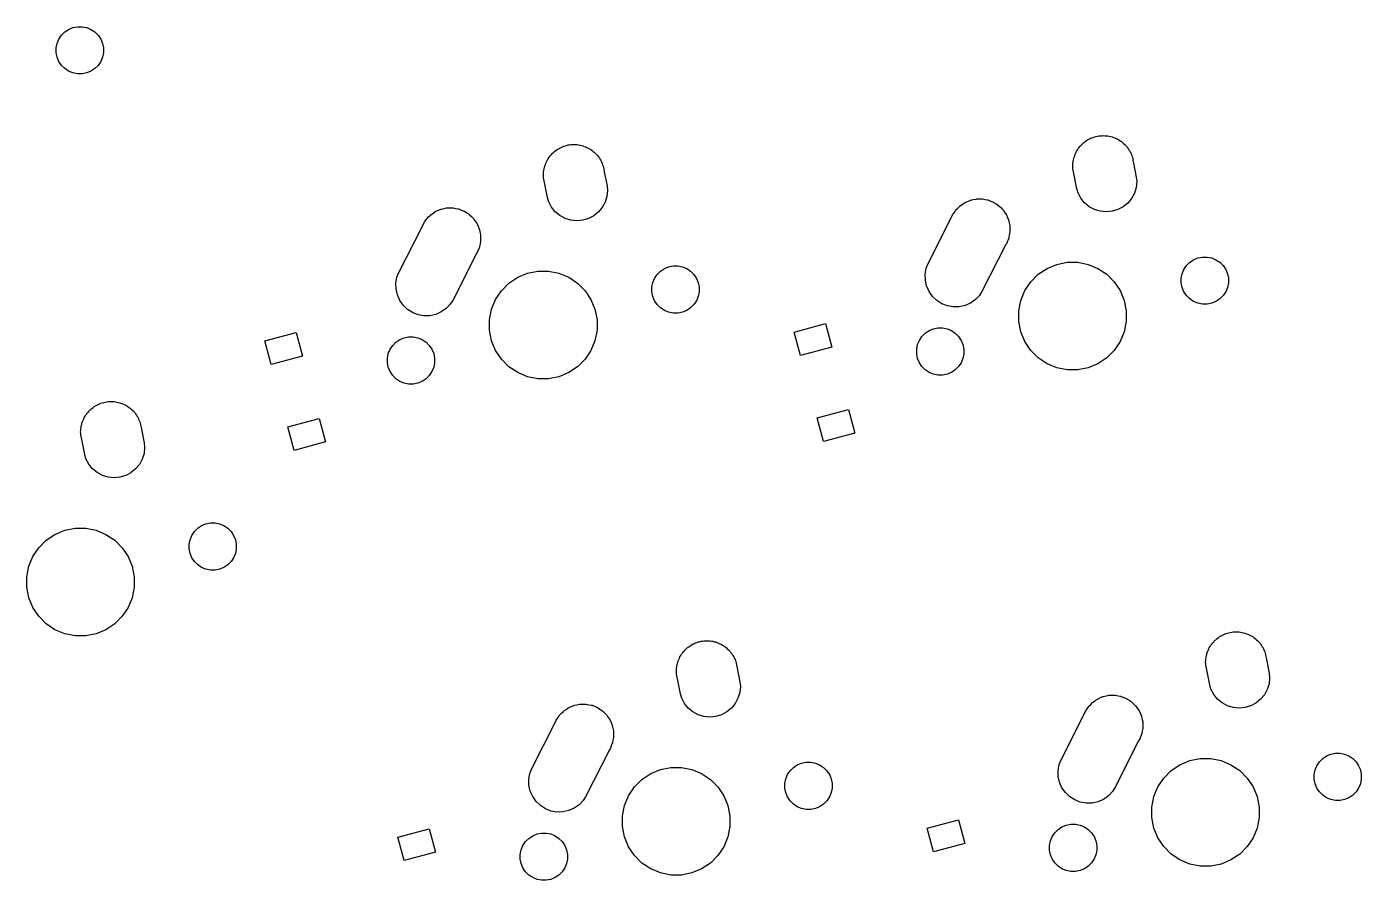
# Model space of a CAD drawing. Extents: x -662 to -203, y -195 to -58.
# Drawn here: x -345.3 to -295.79, y -129.6 to -97.95 of the extents above; entities that cross this region are included whole.
import ezdxf

# ---------------------------------------------------------------- set-up
doc = ezdxf.new("R2010")
doc.units = 0
doc.layers.add('BLACK', color=7, linetype='CONTINUOUS')

msp = doc.modelspace()

# ---------------------------------------------------------------- linework, layer by layer
at = {"layer": 'BLACK', "linetype": 'CONTINUOUS'}
for p, q in [((-343.741, -98.0537), (-343.582, -97.9878)), ((-343.582, -97.9878), (-343.413, -97.9541)), ((-343.413, -97.9541), (-343.24, -97.9541)), ((-343.24, -97.9541), (-343.071, -97.9878)), ((-343.071, -97.9878), (-342.912, -98.0537)), ((-344.168, -98.5739), (-344.102, -98.4147)), ((-344.102, -98.4147), (-344.006, -98.2714)), ((-344.006, -98.2714), (-343.884, -98.1495)), ((-343.884, -98.1495), (-343.741, -98.0537)), ((-342.912, -98.0537), (-342.769, -98.1495)), ((-342.769, -98.1495), (-342.647, -98.2714)), ((-342.647, -98.2714), (-342.551, -98.4147)), ((-342.551, -98.4147), (-342.485, -98.5739)), ((-344.202, -98.743), (-344.168, -98.5739)), ((-344.202, -98.9153), (-344.202, -98.743)), ((-344.168, -99.0844), (-344.202, -98.9153)), ((-342.485, -98.5739), (-342.452, -98.743)), ((-342.452, -98.9153), (-342.485, -99.0844)), ((-342.452, -98.743), (-342.452, -98.9153)), ((-344.102, -99.2436), (-344.168, -99.0844)), ((-344.006, -99.3869), (-344.102, -99.2436)), ((-343.884, -99.5088), (-344.006, -99.3869)), ((-343.741, -99.6045), (-343.884, -99.5088)), ((-342.769, -99.5088), (-342.912, -99.6045)), ((-342.647, -99.3869), (-342.769, -99.5088)), ((-342.551, -99.2436), (-342.647, -99.3869)), ((-342.485, -99.0844), (-342.551, -99.2436)), ((-343.582, -99.6705), (-343.741, -99.6045)), ((-343.413, -99.7041), (-343.582, -99.6705)), ((-343.24, -99.7041), (-343.413, -99.7041)), ((-343.071, -99.6705), (-343.24, -99.7041)), ((-342.912, -99.6045), (-343.071, -99.6705)), ((-325.574, -102.483), (-325.529, -102.453)), ((-325.529, -102.453), (-325.476, -102.431)), ((-325.476, -102.431), (-325.425, -102.404)), ((-325.425, -102.404), (-325.374, -102.389)), ((-325.374, -102.389), (-325.324, -102.368)), ((-325.324, -102.368), (-325.268, -102.357)), ((-325.268, -102.357), (-325.213, -102.34)), ((-325.213, -102.34), (-325.16, -102.335)), ((-325.16, -102.335), (-325.107, -102.325)), ((-325.107, -102.325), (-325.049, -102.325)), ((-325.049, -102.325), (-324.992, -102.319)), ((-324.992, -102.319), (-324.939, -102.325)), ((-324.939, -102.325), (-324.885, -102.325)), ((-324.885, -102.325), (-324.829, -102.336)), ((-324.829, -102.336), (-324.772, -102.342)), ((-324.772, -102.342), (-324.721, -102.358)), ((-324.721, -102.358), (-324.668, -102.368)), ((-324.668, -102.368), (-324.615, -102.39)), ((-324.615, -102.39), (-324.56, -102.407)), ((-324.56, -102.407), (-324.513, -102.432)), ((-324.513, -102.432), (-324.463, -102.453)), ((-324.463, -102.453), (-324.415, -102.485)), ((-306.3, -102.488), (-306.266, -102.447)), ((-306.266, -102.447), (-306.236, -102.402)), ((-306.236, -102.402), (-306.196, -102.362)), ((-306.196, -102.362), (-306.159, -102.317)), ((-306.159, -102.317), (-306.118, -102.284)), ((-306.118, -102.284), (-306.08, -102.246)), ((-306.08, -102.246), (-306.032, -102.214)), ((-306.032, -102.214), (-305.987, -102.177)), ((-305.987, -102.177), (-305.94, -102.152)), ((-305.94, -102.152), (-305.895, -102.123)), ((-305.895, -102.123), (-305.842, -102.101)), ((-305.842, -102.101), (-305.792, -102.074)), ((-305.792, -102.074), (-305.74, -102.058)), ((-305.74, -102.058), (-305.691, -102.038)), ((-305.691, -102.038), (-305.634, -102.027)), ((-305.634, -102.027), (-305.579, -102.01)), ((-305.579, -102.01), (-305.526, -102.005)), ((-305.526, -102.005), (-305.473, -101.995)), ((-305.473, -101.995), (-305.416, -101.995)), ((-305.416, -101.995), (-305.359, -101.989)), ((-305.359, -101.989), (-305.305, -101.995)), ((-305.305, -101.995), (-305.252, -101.995)), ((-305.252, -101.995), (-305.195, -102.006)), ((-305.195, -102.006), (-305.138, -102.012)), ((-305.138, -102.012), (-305.087, -102.027)), ((-305.087, -102.027), (-305.034, -102.038)), ((-305.034, -102.038), (-304.981, -102.06)), ((-304.981, -102.06), (-304.926, -102.077)), ((-304.926, -102.077), (-304.879, -102.102)), ((-304.879, -102.102), (-304.83, -102.123)), ((-304.83, -102.123), (-304.782, -102.154)), ((-304.782, -102.154), (-304.731, -102.182)), ((-304.731, -102.182), (-304.69, -102.216)), ((-304.69, -102.216), (-304.645, -102.246)), ((-304.645, -102.246), (-304.605, -102.286)), ((-304.605, -102.286), (-304.561, -102.323)), ((-304.561, -102.323), (-304.527, -102.364)), ((-304.527, -102.364), (-304.489, -102.402)), ((-304.489, -102.402), (-304.457, -102.45)), ((-304.457, -102.45), (-304.421, -102.495)), ((-326.039, -103.014), (-326.014, -102.966)), ((-326.014, -102.966), (-325.993, -102.917)), ((-325.993, -102.917), (-325.961, -102.869)), ((-325.961, -102.869), (-325.934, -102.819)), ((-325.934, -102.819), (-325.9, -102.777)), ((-325.9, -102.777), (-325.87, -102.733)), ((-325.87, -102.733), (-325.829, -102.692)), ((-325.829, -102.692), (-325.793, -102.648)), ((-325.793, -102.648), (-325.751, -102.614)), ((-325.751, -102.614), (-325.713, -102.576)), ((-325.713, -102.576), (-325.665, -102.544)), ((-325.665, -102.544), (-325.621, -102.508)), ((-325.621, -102.508), (-325.574, -102.483)), ((-324.415, -102.485), (-324.365, -102.512)), ((-324.365, -102.512), (-324.324, -102.546)), ((-324.324, -102.546), (-324.279, -102.576)), ((-324.279, -102.576), (-324.238, -102.617)), ((-324.238, -102.617), (-324.194, -102.653)), ((-324.194, -102.653), (-324.16, -102.695)), ((-324.16, -102.695), (-324.122, -102.733)), ((-324.122, -102.733), (-324.09, -102.78)), ((-324.09, -102.78), (-324.054, -102.825)), ((-324.054, -102.825), (-324.029, -102.872)), ((-324.029, -102.872), (-323.999, -102.917)), ((-323.999, -102.917), (-323.977, -102.97)), ((-323.977, -102.97), (-323.95, -103.021)), ((-306.488, -103.009), (-306.476, -102.952)), ((-306.476, -102.952), (-306.471, -102.895)), ((-306.471, -102.895), (-306.455, -102.844)), ((-306.455, -102.844), (-306.444, -102.791)), ((-306.444, -102.791), (-306.422, -102.738)), ((-306.422, -102.738), (-306.406, -102.683)), ((-306.406, -102.683), (-306.38, -102.636)), ((-306.38, -102.636), (-306.36, -102.587)), ((-306.36, -102.587), (-306.328, -102.539)), ((-306.328, -102.539), (-306.3, -102.488)), ((-304.421, -102.495), (-304.395, -102.542)), ((-304.395, -102.542), (-304.366, -102.587)), ((-304.366, -102.587), (-304.344, -102.64)), ((-304.344, -102.64), (-304.317, -102.69)), ((-304.317, -102.69), (-304.301, -102.742)), ((-304.301, -102.742), (-304.281, -102.791)), ((-304.281, -102.791), (-304.27, -102.848)), ((-304.27, -102.848), (-304.269, -102.85)), ((-304.269, -102.85), (-304.259, -102.902)), ((-304.259, -102.902), (-304.238, -103.009)), ((-326.127, -103.446), (-326.121, -103.393)), ((-326.121, -103.503), (-326.127, -103.446)), ((-326.121, -103.339), (-326.11, -103.283)), ((-326.121, -103.393), (-326.121, -103.339)), ((-326.11, -103.283), (-326.104, -103.225)), ((-326.104, -103.225), (-326.088, -103.174)), ((-326.088, -103.174), (-326.078, -103.122)), ((-326.078, -103.122), (-326.056, -103.069)), ((-326.056, -103.069), (-326.039, -103.014)), ((-323.95, -103.021), (-323.935, -103.072)), ((-323.935, -103.072), (-323.914, -103.122)), ((-323.914, -103.122), (-323.903, -103.178)), ((-323.903, -103.178), (-323.903, -103.18)), ((-323.903, -103.18), (-323.892, -103.232)), ((-323.892, -103.232), (-323.871, -103.339)), ((-323.871, -103.339), (-323.871, -103.341)), ((-323.871, -103.341), (-323.77, -103.859)), ((-306.493, -103.116), (-306.488, -103.062)), ((-306.488, -103.173), (-306.493, -103.116)), ((-306.488, -103.062), (-306.488, -103.009)), ((-306.488, -103.23), (-306.488, -103.173)), ((-306.466, -103.337), (-306.488, -103.23)), ((-306.345, -103.96), (-306.466, -103.337)), ((-304.238, -103.009), (-304.238, -103.011)), ((-304.238, -103.011), (-304.136, -103.529)), ((-326.121, -103.561), (-326.121, -103.503)), ((-326.1, -103.668), (-326.121, -103.561)), ((-325.978, -104.29), (-326.1, -103.668)), ((-323.77, -103.859), (-323.754, -104.024)), ((-306.297, -104.119), (-306.345, -103.96)), ((-304.143, -103.914), (-304.208, -104.126)), ((-304.121, -103.694), (-304.143, -103.914)), ((-304.136, -103.529), (-304.121, -103.694)), ((-325.931, -104.449), (-325.978, -104.29)), ((-325.827, -104.645), (-325.931, -104.449)), ((-323.842, -104.457), (-323.947, -104.652)), ((-323.777, -104.245), (-323.842, -104.457)), ((-323.754, -104.024), (-323.777, -104.245)), ((-310.484, -104.47), (-310.393, -104.432)), ((-310.393, -104.432), (-310.303, -104.393)), ((-310.303, -104.393), (-310.291, -104.39)), ((-310.291, -104.39), (-310.279, -104.385)), ((-310.279, -104.385), (-310.183, -104.366)), ((-310.183, -104.366), (-310.086, -104.345)), ((-310.086, -104.345), (-310.074, -104.345)), ((-310.074, -104.345), (-310.062, -104.342)), ((-310.062, -104.342), (-309.963, -104.342)), ((-309.963, -104.342), (-309.865, -104.34)), ((-309.865, -104.34), (-309.853, -104.342)), ((-309.853, -104.342), (-309.841, -104.342)), ((-309.841, -104.342), (-309.744, -104.361)), ((-309.744, -104.361), (-309.646, -104.379)), ((-309.646, -104.379), (-309.635, -104.383)), ((-309.635, -104.383), (-309.623, -104.385)), ((-309.623, -104.385), (-309.532, -104.423)), ((-309.532, -104.423), (-309.44, -104.459)), ((-309.44, -104.459), (-309.43, -104.466)), ((-306.193, -104.315), (-306.297, -104.119)), ((-306.053, -104.487), (-306.193, -104.315)), ((-304.313, -104.321), (-304.455, -104.492)), ((-304.208, -104.126), (-304.313, -104.321)), ((-330.389, -105.01), (-330.321, -104.939)), ((-330.321, -104.939), (-330.311, -104.932)), ((-330.311, -104.932), (-330.302, -104.924)), ((-330.302, -104.924), (-330.22, -104.869)), ((-330.22, -104.869), (-330.139, -104.812)), ((-330.139, -104.812), (-330.128, -104.807)), ((-330.128, -104.807), (-330.118, -104.8)), ((-330.118, -104.8), (-330.026, -104.763)), ((-330.026, -104.763), (-329.936, -104.723)), ((-329.936, -104.723), (-329.924, -104.72)), ((-329.924, -104.72), (-329.913, -104.716)), ((-329.913, -104.716), (-329.816, -104.696)), ((-329.816, -104.696), (-329.72, -104.675)), ((-329.72, -104.675), (-329.708, -104.675)), ((-329.708, -104.675), (-329.696, -104.672)), ((-329.696, -104.672), (-329.597, -104.672)), ((-329.597, -104.672), (-329.498, -104.67)), ((-329.498, -104.67), (-329.486, -104.672)), ((-329.486, -104.672), (-329.474, -104.672)), ((-329.474, -104.672), (-329.377, -104.692)), ((-329.377, -104.692), (-329.28, -104.709)), ((-329.28, -104.709), (-329.269, -104.713)), ((-329.269, -104.713), (-329.257, -104.716)), ((-329.257, -104.716), (-329.165, -104.754)), ((-329.165, -104.754), (-329.073, -104.789)), ((-329.073, -104.789), (-329.063, -104.796)), ((-329.063, -104.796), (-329.052, -104.8)), ((-329.052, -104.8), (-328.97, -104.855)), ((-328.97, -104.855), (-328.887, -104.908)), ((-328.887, -104.908), (-328.878, -104.917)), ((-328.878, -104.917), (-328.868, -104.924)), ((-328.868, -104.924), (-328.798, -104.993)), ((-325.687, -104.817), (-325.827, -104.645)), ((-325.516, -104.958), (-325.687, -104.817)), ((-324.088, -104.822), (-324.26, -104.962)), ((-323.947, -104.652), (-324.088, -104.822)), ((-310.974, -104.997), (-310.948, -104.934)), ((-310.948, -104.934), (-310.893, -104.852)), ((-310.893, -104.852), (-310.84, -104.769)), ((-310.84, -104.769), (-310.832, -104.76)), ((-310.832, -104.76), (-310.825, -104.75)), ((-310.825, -104.75), (-310.755, -104.68)), ((-310.755, -104.68), (-310.687, -104.609)), ((-310.687, -104.609), (-310.677, -104.602)), ((-310.677, -104.602), (-310.668, -104.593)), ((-310.668, -104.593), (-310.586, -104.538)), ((-310.586, -104.538), (-310.505, -104.482)), ((-310.505, -104.482), (-310.494, -104.477)), ((-310.494, -104.477), (-310.484, -104.47)), ((-309.43, -104.466), (-309.418, -104.47)), ((-309.418, -104.47), (-309.336, -104.525)), ((-309.336, -104.525), (-309.253, -104.578)), ((-309.253, -104.578), (-309.244, -104.587)), ((-309.244, -104.587), (-309.234, -104.593)), ((-309.234, -104.593), (-309.164, -104.663)), ((-309.164, -104.663), (-309.093, -104.732)), ((-309.093, -104.732), (-309.086, -104.741)), ((-309.086, -104.741), (-309.078, -104.75)), ((-309.078, -104.75), (-309.023, -104.832)), ((-309.023, -104.832), (-308.966, -104.913)), ((-308.966, -104.913), (-308.961, -104.924)), ((-308.961, -104.924), (-308.954, -104.934)), ((-308.954, -104.934), (-308.917, -105.026)), ((-305.882, -104.628), (-306.053, -104.487)), ((-305.687, -104.733), (-305.882, -104.628)), ((-305.475, -104.798), (-305.687, -104.733)), ((-305.255, -104.821), (-305.475, -104.798)), ((-305.034, -104.8), (-305.255, -104.821)), ((-304.822, -104.736), (-305.034, -104.8)), ((-304.626, -104.632), (-304.822, -104.736)), ((-304.455, -104.492), (-304.626, -104.632)), ((-331.501, -107.087), (-330.608, -105.327)), ((-330.608, -105.327), (-330.582, -105.265)), ((-330.582, -105.265), (-330.527, -105.182)), ((-330.527, -105.182), (-330.474, -105.099)), ((-330.474, -105.099), (-330.465, -105.09)), ((-330.465, -105.09), (-330.459, -105.08)), ((-330.459, -105.08), (-330.389, -105.01)), ((-328.798, -104.993), (-328.727, -105.062)), ((-328.727, -105.062), (-328.72, -105.072)), ((-328.72, -105.072), (-328.711, -105.08)), ((-328.711, -105.08), (-328.656, -105.162)), ((-328.656, -105.162), (-328.6, -105.243)), ((-328.6, -105.243), (-328.595, -105.254)), ((-328.595, -105.254), (-328.588, -105.265)), ((-328.588, -105.265), (-328.55, -105.356)), ((-328.55, -105.356), (-328.51, -105.446)), ((-328.51, -105.446), (-328.508, -105.458)), ((-325.321, -105.063), (-325.516, -104.958)), ((-325.109, -105.128), (-325.321, -105.063)), ((-324.888, -105.151), (-325.109, -105.128)), ((-324.668, -105.13), (-324.888, -105.151)), ((-324.456, -105.066), (-324.668, -105.13)), ((-324.26, -104.962), (-324.456, -105.066)), ((-311.867, -106.757), (-310.974, -104.997)), ((-308.917, -105.026), (-308.877, -105.116)), ((-308.877, -105.116), (-308.874, -105.128)), ((-308.874, -105.128), (-308.87, -105.139)), ((-308.87, -105.139), (-308.85, -105.236)), ((-308.85, -105.236), (-308.829, -105.332)), ((-308.829, -105.332), (-308.829, -105.344)), ((-308.829, -105.344), (-308.826, -105.356)), ((-308.826, -105.356), (-308.826, -105.455)), ((-328.508, -105.458), (-328.503, -105.469)), ((-328.503, -105.469), (-328.484, -105.566)), ((-328.484, -105.566), (-328.462, -105.663)), ((-328.46, -105.908), (-328.479, -106.005)), ((-328.462, -105.663), (-328.462, -105.675)), ((-328.462, -105.675), (-328.46, -105.687)), ((-328.46, -105.687), (-328.46, -105.785)), ((-328.46, -105.785), (-328.458, -105.884)), ((-328.458, -105.884), (-328.46, -105.896)), ((-328.46, -105.896), (-328.46, -105.908)), ((-308.929, -105.938), (-308.954, -106)), ((-308.923, -105.927), (-308.929, -105.938)), ((-308.907, -105.887), (-308.923, -105.927)), ((-308.87, -105.795), (-308.907, -105.887)), ((-308.867, -105.783), (-308.87, -105.795)), ((-308.863, -105.772), (-308.867, -105.783)), ((-308.846, -105.675), (-308.863, -105.772)), ((-308.826, -105.578), (-308.846, -105.675)), ((-308.826, -105.455), (-308.824, -105.554)), ((-308.824, -105.554), (-308.826, -105.566)), ((-308.826, -105.566), (-308.826, -105.578)), ((-328.612, -106.366), (-329.494, -108.105)), ((-328.588, -106.33), (-328.612, -106.366)), ((-328.562, -106.268), (-328.588, -106.33)), ((-328.557, -106.257), (-328.562, -106.268)), ((-328.541, -106.217), (-328.557, -106.257)), ((-328.503, -106.126), (-328.541, -106.217)), ((-328.501, -106.114), (-328.503, -106.126)), ((-328.496, -106.102), (-328.501, -106.114)), ((-328.479, -106.005), (-328.496, -106.102)), ((-308.979, -106.036), (-309.861, -107.775)), ((-308.954, -106), (-308.979, -106.036)), ((-321.786, -107.02), (-321.642, -106.924)), ((-321.642, -106.924), (-321.483, -106.858)), ((-321.483, -106.858), (-321.314, -106.824)), ((-321.314, -106.824), (-321.142, -106.824)), ((-321.142, -106.824), (-320.973, -106.858)), ((-320.973, -106.858), (-320.813, -106.924)), ((-320.813, -106.924), (-320.67, -107.02)), ((-311.966, -107.13), (-311.927, -106.912)), ((-311.927, -106.912), (-311.867, -106.757)), ((-307.772, -107.135), (-307.446, -106.917)), ((-307.446, -106.917), (-307.083, -106.767)), ((-307.083, -106.767), (-306.698, -106.69)), ((-306.698, -106.69), (-306.305, -106.69)), ((-306.305, -106.69), (-305.92, -106.767)), ((-305.92, -106.767), (-305.557, -106.917)), ((-305.557, -106.917), (-305.23, -107.135)), ((-302.37, -106.955), (-302.274, -106.811)), ((-302.274, -106.811), (-302.152, -106.689)), ((-302.152, -106.689), (-302.009, -106.594)), ((-302.009, -106.594), (-301.85, -106.528)), ((-301.85, -106.528), (-301.681, -106.494)), ((-301.681, -106.494), (-301.508, -106.494)), ((-301.508, -106.494), (-301.339, -106.528)), ((-301.339, -106.528), (-301.18, -106.594)), ((-301.18, -106.594), (-301.037, -106.689)), ((-301.037, -106.689), (-300.915, -106.811)), ((-300.915, -106.811), (-300.819, -106.955)), ((-331.599, -107.46), (-331.561, -107.242)), ((-331.561, -107.242), (-331.501, -107.087)), ((-327.406, -107.465), (-327.079, -107.247)), ((-327.079, -107.247), (-326.716, -107.097)), ((-326.716, -107.097), (-326.331, -107.02)), ((-326.331, -107.02), (-325.938, -107.02)), ((-325.938, -107.02), (-325.553, -107.097)), ((-325.553, -107.097), (-325.19, -107.247)), ((-325.19, -107.247), (-324.864, -107.465)), ((-322.069, -107.444), (-322.003, -107.285)), ((-322.003, -107.285), (-321.908, -107.142)), ((-321.908, -107.142), (-321.786, -107.02)), ((-320.67, -107.02), (-320.548, -107.142)), ((-320.548, -107.142), (-320.452, -107.285)), ((-320.452, -107.285), (-320.386, -107.444)), ((-311.961, -107.351), (-311.966, -107.13)), ((-311.913, -107.568), (-311.961, -107.351)), ((-308.268, -107.739), (-308.05, -107.413)), ((-308.05, -107.413), (-307.772, -107.135)), ((-305.23, -107.135), (-304.952, -107.413)), ((-304.952, -107.413), (-304.734, -107.739)), ((-302.469, -107.283), (-302.436, -107.114)), ((-302.469, -107.455), (-302.469, -107.283)), ((-302.436, -107.114), (-302.37, -106.955)), ((-300.819, -106.955), (-300.753, -107.114)), ((-300.753, -107.114), (-300.719, -107.283)), ((-300.719, -107.283), (-300.719, -107.455)), ((-331.595, -107.682), (-331.599, -107.46)), ((-331.547, -107.898), (-331.595, -107.682)), ((-331.458, -108.101), (-331.547, -107.898)), ((-327.902, -108.07), (-327.684, -107.743)), ((-327.684, -107.743), (-327.406, -107.465)), ((-324.864, -107.465), (-324.586, -107.743)), ((-324.586, -107.743), (-324.368, -108.07)), ((-322.103, -107.613), (-322.069, -107.444)), ((-322.103, -107.785), (-322.103, -107.613)), ((-322.069, -107.955), (-322.103, -107.785)), ((-320.386, -107.444), (-320.353, -107.613)), ((-320.353, -107.785), (-320.386, -107.955)), ((-320.353, -107.613), (-320.353, -107.785)), ((-311.824, -107.771), (-311.913, -107.568)), ((-311.697, -107.952), (-311.824, -107.771)), ((-309.95, -107.915), (-310.103, -108.075)), ((-309.861, -107.775), (-309.95, -107.915)), ((-308.419, -108.102), (-308.268, -107.739)), ((-304.734, -107.739), (-304.584, -108.102)), ((-302.436, -107.624), (-302.469, -107.455)), ((-302.37, -107.783), (-302.436, -107.624)), ((-302.274, -107.927), (-302.37, -107.783)), ((-302.152, -108.049), (-302.274, -107.927)), ((-300.915, -107.927), (-301.037, -108.049)), ((-300.819, -107.783), (-300.915, -107.927)), ((-300.753, -107.624), (-300.819, -107.783)), ((-300.719, -107.455), (-300.753, -107.624)), ((-331.331, -108.282), (-331.458, -108.101)), ((-331.171, -108.436), (-331.331, -108.282)), ((-329.737, -108.405), (-329.918, -108.532)), ((-329.583, -108.245), (-329.737, -108.405)), ((-329.494, -108.105), (-329.583, -108.245)), ((-328.052, -108.432), (-327.902, -108.07)), ((-324.368, -108.07), (-324.217, -108.432)), ((-322.003, -108.114), (-322.069, -107.955)), ((-321.908, -108.257), (-322.003, -108.114)), ((-321.786, -108.379), (-321.908, -108.257)), ((-321.642, -108.475), (-321.786, -108.379)), ((-320.67, -108.379), (-320.813, -108.475)), ((-320.548, -108.257), (-320.67, -108.379)), ((-320.452, -108.114), (-320.548, -108.257)), ((-320.386, -107.955), (-320.452, -108.114)), ((-311.537, -108.105), (-311.697, -107.952)), ((-311.35, -108.225), (-311.537, -108.105)), ((-311.144, -108.305), (-311.35, -108.225)), ((-310.926, -108.344), (-311.144, -108.305)), ((-310.704, -108.339), (-310.926, -108.344)), ((-310.488, -108.291), (-310.704, -108.339)), ((-310.285, -108.202), (-310.488, -108.291)), ((-310.103, -108.075), (-310.285, -108.202)), ((-308.495, -108.487), (-308.419, -108.102)), ((-304.584, -108.102), (-304.507, -108.487)), ((-302.009, -108.144), (-302.152, -108.049)), ((-301.85, -108.21), (-302.009, -108.144)), ((-301.681, -108.244), (-301.85, -108.21)), ((-301.508, -108.244), (-301.681, -108.244)), ((-301.339, -108.21), (-301.508, -108.244)), ((-301.18, -108.144), (-301.339, -108.21)), ((-301.037, -108.049), (-301.18, -108.144)), ((-330.984, -108.555), (-331.171, -108.436)), ((-330.777, -108.635), (-330.984, -108.555)), ((-330.559, -108.674), (-330.777, -108.635)), ((-330.338, -108.669), (-330.559, -108.674)), ((-330.121, -108.621), (-330.338, -108.669)), ((-329.918, -108.532), (-330.121, -108.621)), ((-328.129, -108.818), (-328.052, -108.432)), ((-328.129, -109.21), (-328.129, -108.818)), ((-324.217, -108.432), (-324.141, -108.818)), ((-324.141, -108.818), (-324.141, -109.21)), ((-321.483, -108.541), (-321.642, -108.475)), ((-321.314, -108.574), (-321.483, -108.541)), ((-321.142, -108.574), (-321.314, -108.574)), ((-320.973, -108.541), (-321.142, -108.574)), ((-320.813, -108.475), (-320.973, -108.541)), ((-308.495, -108.88), (-308.495, -108.487)), ((-308.419, -109.265), (-308.495, -108.88)), ((-304.507, -108.88), (-304.584, -109.265)), ((-304.507, -108.487), (-304.507, -108.88)), ((-336.458, -109.606), (-335.299, -109.296)), ((-335.299, -109.296), (-335.066, -110.165)), ((-328.052, -109.596), (-328.129, -109.21)), ((-324.141, -109.21), (-324.217, -109.596)), ((-316.825, -109.276), (-315.666, -108.965)), ((-316.592, -110.145), (-316.825, -109.276)), ((-315.666, -108.965), (-315.433, -109.835)), ((-312.088, -109.441), (-311.966, -109.319)), ((-311.966, -109.319), (-311.823, -109.223)), ((-311.823, -109.223), (-311.663, -109.157)), ((-311.663, -109.157), (-311.494, -109.124)), ((-311.494, -109.124), (-311.322, -109.124)), ((-311.322, -109.124), (-311.153, -109.157)), ((-311.153, -109.157), (-310.994, -109.223)), ((-310.994, -109.223), (-310.85, -109.319)), ((-310.85, -109.319), (-310.729, -109.441)), ((-308.268, -109.628), (-308.419, -109.265)), ((-304.584, -109.265), (-304.734, -109.628)), ((-336.225, -110.476), (-336.458, -109.606)), ((-331.817, -109.914), (-331.721, -109.771)), ((-331.721, -109.771), (-331.599, -109.649)), ((-331.599, -109.649), (-331.456, -109.553)), ((-331.456, -109.553), (-331.297, -109.488)), ((-331.297, -109.488), (-331.128, -109.454)), ((-331.128, -109.454), (-330.955, -109.454)), ((-330.955, -109.454), (-330.786, -109.488)), ((-330.786, -109.488), (-330.627, -109.553)), ((-330.627, -109.553), (-330.484, -109.649)), ((-330.484, -109.649), (-330.362, -109.771)), ((-330.362, -109.771), (-330.266, -109.914)), ((-327.902, -109.959), (-328.052, -109.596)), ((-324.217, -109.596), (-324.368, -109.959)), ((-315.433, -109.835), (-316.592, -110.145)), ((-312.283, -109.912), (-312.25, -109.743)), ((-312.25, -109.743), (-312.184, -109.584)), ((-312.184, -109.584), (-312.088, -109.441)), ((-310.729, -109.441), (-310.633, -109.584)), ((-310.633, -109.584), (-310.567, -109.743)), ((-310.567, -109.743), (-310.533, -109.912)), ((-308.05, -109.955), (-308.268, -109.628)), ((-304.734, -109.628), (-304.952, -109.955)), ((-335.066, -110.165), (-336.225, -110.476)), ((-331.917, -110.243), (-331.883, -110.074)), ((-331.917, -110.415), (-331.917, -110.243)), ((-331.883, -110.074), (-331.817, -109.914)), ((-330.266, -109.914), (-330.2, -110.074)), ((-330.2, -110.074), (-330.167, -110.243)), ((-330.167, -110.243), (-330.167, -110.415)), ((-327.684, -110.285), (-327.902, -109.959)), ((-327.406, -110.563), (-327.684, -110.285)), ((-324.586, -110.285), (-324.864, -110.563)), ((-324.368, -109.959), (-324.586, -110.285)), ((-312.283, -110.085), (-312.283, -109.912)), ((-312.25, -110.254), (-312.283, -110.085)), ((-312.184, -110.413), (-312.25, -110.254)), ((-310.567, -110.254), (-310.633, -110.413)), ((-310.533, -110.085), (-310.567, -110.254)), ((-310.533, -109.912), (-310.533, -110.085)), ((-307.772, -110.233), (-308.05, -109.955)), ((-307.446, -110.451), (-307.772, -110.233)), ((-305.23, -110.233), (-305.557, -110.451)), ((-304.952, -109.955), (-305.23, -110.233)), ((-331.883, -110.584), (-331.917, -110.415)), ((-331.817, -110.743), (-331.883, -110.584)), ((-331.721, -110.887), (-331.817, -110.743)), ((-331.599, -111.009), (-331.721, -110.887)), ((-330.362, -110.887), (-330.484, -111.009)), ((-330.266, -110.743), (-330.362, -110.887)), ((-330.2, -110.584), (-330.266, -110.743)), ((-330.167, -110.415), (-330.2, -110.584)), ((-327.079, -110.781), (-327.406, -110.563)), ((-326.716, -110.931), (-327.079, -110.781)), ((-325.19, -110.781), (-325.553, -110.931)), ((-324.864, -110.563), (-325.19, -110.781)), ((-312.088, -110.556), (-312.184, -110.413)), ((-311.966, -110.678), (-312.088, -110.556)), ((-311.823, -110.774), (-311.966, -110.678)), ((-311.663, -110.84), (-311.823, -110.774)), ((-311.494, -110.874), (-311.663, -110.84)), ((-311.322, -110.874), (-311.494, -110.874)), ((-311.153, -110.84), (-311.322, -110.874)), ((-310.994, -110.774), (-311.153, -110.84)), ((-310.85, -110.678), (-310.994, -110.774)), ((-310.729, -110.556), (-310.85, -110.678)), ((-310.633, -110.413), (-310.729, -110.556)), ((-307.083, -110.601), (-307.446, -110.451)), ((-306.698, -110.678), (-307.083, -110.601)), ((-306.305, -110.678), (-306.698, -110.678)), ((-305.92, -110.601), (-306.305, -110.678)), ((-305.557, -110.451), (-305.92, -110.601)), ((-331.456, -111.104), (-331.599, -111.009)), ((-331.297, -111.17), (-331.456, -111.104)), ((-331.128, -111.204), (-331.297, -111.17)), ((-330.955, -111.204), (-331.128, -111.204)), ((-330.786, -111.17), (-330.955, -111.204)), ((-330.627, -111.104), (-330.786, -111.17)), ((-330.484, -111.009), (-330.627, -111.104)), ((-326.331, -111.008), (-326.716, -110.931)), ((-325.938, -111.008), (-326.331, -111.008)), ((-325.553, -110.931), (-325.938, -111.008)), ((-342.493, -111.899), (-342.436, -111.888)), ((-342.436, -111.888), (-342.381, -111.871)), ((-342.381, -111.871), (-342.328, -111.866)), ((-342.328, -111.866), (-342.275, -111.856)), ((-342.275, -111.856), (-342.218, -111.856)), ((-342.218, -111.856), (-342.161, -111.85)), ((-342.161, -111.85), (-342.107, -111.856)), ((-342.107, -111.856), (-342.054, -111.856)), ((-342.054, -111.856), (-341.997, -111.867)), ((-341.997, -111.867), (-341.94, -111.873)), ((-341.94, -111.873), (-341.889, -111.888)), ((-341.889, -111.888), (-341.836, -111.899)), ((-343.129, -112.4), (-343.102, -112.349)), ((-343.102, -112.349), (-343.068, -112.308)), ((-343.068, -112.308), (-343.038, -112.263)), ((-343.038, -112.263), (-342.998, -112.223)), ((-342.998, -112.223), (-342.961, -112.178)), ((-342.961, -112.178), (-342.919, -112.145)), ((-342.919, -112.145), (-342.882, -112.107)), ((-342.882, -112.107), (-342.834, -112.075)), ((-342.834, -112.075), (-342.789, -112.038)), ((-342.789, -112.038), (-342.742, -112.013)), ((-342.742, -112.013), (-342.697, -111.984)), ((-342.697, -111.984), (-342.644, -111.962)), ((-342.644, -111.962), (-342.593, -111.935)), ((-342.593, -111.935), (-342.542, -111.919)), ((-342.542, -111.919), (-342.493, -111.899)), ((-341.836, -111.899), (-341.783, -111.921)), ((-341.783, -111.921), (-341.728, -111.938)), ((-341.728, -111.938), (-341.681, -111.963)), ((-341.681, -111.963), (-341.631, -111.984)), ((-341.631, -111.984), (-341.584, -112.015)), ((-341.584, -112.015), (-341.533, -112.043)), ((-341.533, -112.043), (-341.492, -112.077)), ((-341.492, -112.077), (-341.447, -112.107)), ((-341.447, -112.107), (-341.407, -112.147)), ((-341.407, -112.147), (-341.362, -112.184)), ((-341.362, -112.184), (-341.328, -112.225)), ((-341.328, -112.225), (-341.291, -112.263)), ((-341.291, -112.263), (-341.259, -112.311)), ((-341.259, -112.311), (-341.222, -112.356)), ((-341.222, -112.356), (-341.197, -112.403)), ((-315.971, -112.463), (-314.812, -112.153)), ((-314.812, -112.153), (-314.579, -113.022)), ((-343.289, -112.87), (-343.278, -112.813)), ((-343.289, -112.923), (-343.289, -112.87)), ((-343.278, -112.813), (-343.272, -112.756)), ((-343.272, -112.756), (-343.257, -112.705)), ((-343.257, -112.705), (-343.246, -112.652)), ((-343.246, -112.652), (-343.224, -112.599)), ((-343.224, -112.599), (-343.207, -112.544)), ((-343.207, -112.544), (-343.182, -112.497)), ((-343.182, -112.497), (-343.161, -112.448)), ((-343.161, -112.448), (-343.129, -112.4)), ((-341.197, -112.403), (-341.167, -112.448)), ((-341.167, -112.448), (-341.145, -112.501)), ((-341.145, -112.501), (-341.119, -112.551)), ((-341.119, -112.551), (-341.103, -112.603)), ((-341.103, -112.603), (-341.083, -112.652)), ((-341.083, -112.652), (-341.071, -112.709)), ((-341.071, -112.709), (-341.071, -112.711)), ((-341.071, -112.711), (-341.061, -112.763)), ((-341.061, -112.763), (-341.039, -112.87)), ((-341.039, -112.87), (-341.039, -112.872)), ((-341.039, -112.872), (-340.938, -113.39)), ((-335.604, -112.794), (-334.445, -112.483)), ((-335.371, -113.663), (-335.604, -112.794)), ((-334.445, -112.483), (-334.212, -113.352)), ((-315.738, -113.333), (-315.971, -112.463)), ((-343.295, -112.977), (-343.289, -112.923)), ((-343.289, -113.034), (-343.295, -112.977)), ((-343.289, -113.091), (-343.289, -113.034)), ((-343.268, -113.198), (-343.289, -113.091)), ((-343.146, -113.821), (-343.268, -113.198)), ((-334.212, -113.352), (-335.371, -113.663)), ((-314.579, -113.022), (-315.738, -113.333)), ((-343.099, -113.98), (-343.146, -113.821)), ((-340.945, -113.775), (-341.01, -113.987)), ((-340.922, -113.555), (-340.945, -113.775)), ((-340.938, -113.39), (-340.922, -113.555)), ((-342.995, -114.176), (-343.099, -113.98)), ((-342.855, -114.348), (-342.995, -114.176)), ((-342.684, -114.489), (-342.855, -114.348)), ((-341.256, -114.353), (-341.428, -114.493)), ((-341.115, -114.182), (-341.256, -114.353)), ((-341.01, -113.987), (-341.115, -114.182)), ((-342.489, -114.594), (-342.684, -114.489)), ((-342.277, -114.659), (-342.489, -114.594)), ((-342.057, -114.682), (-342.277, -114.659)), ((-341.836, -114.661), (-342.057, -114.682)), ((-341.624, -114.597), (-341.836, -114.661)), ((-341.428, -114.493), (-341.624, -114.597)), ((-344.574, -116.996), (-344.247, -116.778)), ((-344.247, -116.778), (-343.885, -116.628)), ((-343.885, -116.628), (-343.499, -116.551)), ((-343.499, -116.551), (-343.107, -116.551)), ((-343.107, -116.551), (-342.721, -116.628)), ((-342.721, -116.628), (-342.359, -116.778)), ((-342.359, -116.778), (-342.032, -116.996)), ((-339.238, -116.975), (-339.172, -116.816)), ((-339.172, -116.816), (-339.076, -116.672)), ((-339.076, -116.672), (-338.954, -116.55)), ((-338.954, -116.55), (-338.811, -116.455)), ((-338.811, -116.455), (-338.651, -116.389)), ((-338.651, -116.389), (-338.482, -116.355)), ((-338.482, -116.355), (-338.31, -116.355)), ((-338.31, -116.355), (-338.141, -116.389)), ((-338.141, -116.389), (-337.982, -116.455)), ((-337.982, -116.455), (-337.838, -116.55)), ((-337.838, -116.55), (-337.716, -116.672)), ((-337.716, -116.672), (-337.621, -116.816)), ((-337.621, -116.816), (-337.555, -116.975)), ((-345.07, -117.6), (-344.852, -117.274)), ((-344.852, -117.274), (-344.574, -116.996)), ((-342.032, -116.996), (-341.754, -117.274)), ((-341.754, -117.274), (-341.536, -117.6)), ((-339.271, -117.144), (-339.238, -116.975)), ((-339.271, -117.316), (-339.271, -117.144)), ((-339.238, -117.485), (-339.271, -117.316)), ((-337.555, -116.975), (-337.521, -117.144)), ((-337.521, -117.316), (-337.555, -117.485)), ((-337.521, -117.144), (-337.521, -117.316)), ((-345.22, -117.963), (-345.07, -117.6)), ((-341.536, -117.6), (-341.386, -117.963)), ((-339.172, -117.644), (-339.238, -117.485)), ((-339.076, -117.788), (-339.172, -117.644)), ((-338.954, -117.91), (-339.076, -117.788)), ((-337.716, -117.788), (-337.838, -117.91)), ((-337.621, -117.644), (-337.716, -117.788)), ((-337.555, -117.485), (-337.621, -117.644)), ((-345.297, -118.348), (-345.22, -117.963)), ((-341.386, -117.963), (-341.309, -118.348)), ((-338.811, -118.005), (-338.954, -117.91)), ((-338.651, -118.071), (-338.811, -118.005)), ((-338.482, -118.105), (-338.651, -118.071)), ((-338.31, -118.105), (-338.482, -118.105)), ((-338.141, -118.071), (-338.31, -118.105)), ((-337.982, -118.005), (-338.141, -118.071)), ((-337.838, -117.91), (-337.982, -118.005)), ((-345.297, -118.741), (-345.297, -118.348)), ((-345.22, -119.126), (-345.297, -118.741)), ((-341.309, -118.741), (-341.386, -119.126)), ((-341.309, -118.348), (-341.309, -118.741)), ((-345.07, -119.489), (-345.22, -119.126)), ((-341.386, -119.126), (-341.536, -119.489)), ((-344.852, -119.816), (-345.07, -119.489)), ((-341.536, -119.489), (-341.754, -119.816)), ((-344.574, -120.094), (-344.852, -119.816)), ((-344.247, -120.312), (-344.574, -120.094)), ((-342.032, -120.094), (-342.359, -120.312)), ((-341.754, -119.816), (-342.032, -120.094)), ((-343.885, -120.462), (-344.247, -120.312)), ((-343.499, -120.539), (-343.885, -120.462)), ((-343.107, -120.539), (-343.499, -120.539)), ((-342.721, -120.462), (-343.107, -120.539)), ((-342.359, -120.312), (-342.721, -120.462)), ((-320.495, -120.805), (-320.443, -120.789)), ((-320.443, -120.789), (-320.394, -120.769)), ((-320.394, -120.769), (-320.337, -120.758)), ((-320.337, -120.758), (-320.282, -120.741)), ((-320.282, -120.741), (-320.229, -120.736)), ((-320.229, -120.736), (-320.176, -120.726)), ((-320.176, -120.726), (-320.119, -120.726)), ((-320.119, -120.726), (-320.062, -120.72)), ((-320.062, -120.72), (-320.008, -120.726)), ((-320.008, -120.726), (-319.955, -120.726)), ((-319.955, -120.726), (-319.898, -120.737)), ((-319.898, -120.737), (-319.841, -120.743)), ((-319.841, -120.743), (-319.79, -120.758)), ((-319.79, -120.758), (-319.737, -120.769)), ((-319.737, -120.769), (-319.684, -120.791)), ((-319.684, -120.791), (-319.629, -120.808)), ((-301.306, -120.803), (-301.265, -120.763)), ((-301.265, -120.763), (-301.229, -120.718)), ((-301.229, -120.718), (-301.187, -120.684)), ((-301.187, -120.684), (-301.149, -120.647)), ((-301.149, -120.647), (-301.101, -120.615)), ((-301.101, -120.615), (-301.057, -120.578)), ((-301.057, -120.578), (-301.01, -120.553)), ((-301.01, -120.553), (-300.965, -120.523)), ((-300.965, -120.523), (-300.912, -120.501)), ((-300.912, -120.501), (-300.861, -120.475)), ((-300.861, -120.475), (-300.81, -120.459)), ((-300.81, -120.459), (-300.76, -120.439)), ((-300.76, -120.439), (-300.704, -120.427)), ((-300.704, -120.427), (-300.649, -120.411)), ((-300.649, -120.411), (-300.596, -120.406)), ((-300.596, -120.406), (-300.543, -120.395)), ((-300.543, -120.395), (-300.485, -120.395)), ((-300.485, -120.395), (-300.428, -120.39)), ((-300.428, -120.39), (-300.375, -120.395)), ((-300.375, -120.395), (-300.321, -120.395)), ((-300.321, -120.395), (-300.265, -120.407)), ((-300.265, -120.407), (-300.208, -120.412)), ((-300.208, -120.412), (-300.157, -120.428)), ((-300.157, -120.428), (-300.104, -120.439)), ((-300.104, -120.439), (-300.051, -120.461)), ((-300.051, -120.461), (-299.996, -120.477)), ((-299.996, -120.477), (-299.949, -120.503)), ((-299.949, -120.503), (-299.899, -120.523)), ((-299.899, -120.523), (-299.851, -120.555)), ((-299.851, -120.555), (-299.801, -120.583)), ((-299.801, -120.583), (-299.76, -120.617)), ((-299.76, -120.617), (-299.715, -120.647)), ((-299.715, -120.647), (-299.674, -120.687)), ((-299.674, -120.687), (-299.63, -120.724)), ((-299.63, -120.724), (-299.596, -120.765)), ((-299.596, -120.765), (-299.558, -120.803)), ((-321.063, -121.318), (-321.031, -121.27)), ((-321.031, -121.27), (-321.003, -121.219)), ((-321.003, -121.219), (-320.969, -121.178)), ((-320.969, -121.178), (-320.939, -121.134)), ((-320.939, -121.134), (-320.899, -121.093)), ((-320.899, -121.093), (-320.862, -121.049)), ((-320.862, -121.049), (-320.821, -121.015)), ((-320.821, -121.015), (-320.783, -120.977)), ((-320.783, -120.977), (-320.735, -120.945)), ((-320.735, -120.945), (-320.69, -120.909)), ((-320.69, -120.909), (-320.643, -120.884)), ((-320.643, -120.884), (-320.599, -120.854)), ((-320.599, -120.854), (-320.545, -120.832)), ((-320.545, -120.832), (-320.495, -120.805)), ((-319.629, -120.808), (-319.582, -120.833)), ((-319.582, -120.833), (-319.533, -120.854)), ((-319.533, -120.854), (-319.485, -120.886)), ((-319.485, -120.886), (-319.434, -120.913)), ((-319.434, -120.913), (-319.393, -120.947)), ((-319.393, -120.947), (-319.348, -120.977)), ((-319.348, -120.977), (-319.308, -121.017)), ((-319.308, -121.017), (-319.264, -121.054)), ((-319.264, -121.054), (-319.23, -121.096)), ((-319.23, -121.096), (-319.192, -121.134)), ((-319.192, -121.134), (-319.16, -121.181)), ((-319.16, -121.181), (-319.124, -121.226)), ((-319.124, -121.226), (-319.098, -121.273)), ((-319.098, -121.273), (-319.069, -121.318)), ((-301.54, -121.296), (-301.524, -121.245)), ((-301.524, -121.245), (-301.514, -121.192)), ((-301.514, -121.192), (-301.492, -121.139)), ((-301.492, -121.139), (-301.475, -121.084)), ((-301.475, -121.084), (-301.45, -121.037)), ((-301.45, -121.037), (-301.429, -120.988)), ((-301.429, -120.988), (-301.397, -120.94)), ((-301.397, -120.94), (-301.37, -120.889)), ((-301.37, -120.889), (-301.336, -120.848)), ((-301.336, -120.848), (-301.306, -120.803)), ((-299.558, -120.803), (-299.526, -120.851)), ((-299.526, -120.851), (-299.49, -120.896)), ((-299.49, -120.896), (-299.465, -120.943)), ((-299.465, -120.943), (-299.435, -120.988)), ((-299.435, -120.988), (-299.413, -121.041)), ((-299.413, -121.041), (-299.386, -121.091)), ((-299.386, -121.091), (-299.371, -121.143)), ((-299.371, -121.143), (-299.35, -121.192)), ((-299.35, -121.192), (-299.339, -121.249)), ((-299.339, -121.249), (-299.339, -121.25)), ((-299.339, -121.25), (-299.328, -121.302)), ((-321.191, -121.74), (-321.179, -121.684)), ((-321.191, -121.793), (-321.191, -121.74)), ((-321.179, -121.684), (-321.174, -121.626)), ((-321.174, -121.626), (-321.158, -121.575)), ((-321.158, -121.575), (-321.147, -121.523)), ((-321.147, -121.523), (-321.125, -121.469)), ((-321.125, -121.469), (-321.109, -121.415)), ((-321.109, -121.415), (-321.083, -121.367)), ((-321.083, -121.367), (-321.063, -121.318)), ((-319.069, -121.318), (-319.047, -121.371)), ((-319.047, -121.371), (-319.02, -121.422)), ((-319.02, -121.422), (-319.004, -121.473)), ((-319.004, -121.473), (-318.984, -121.523)), ((-318.984, -121.523), (-318.973, -121.579)), ((-318.973, -121.579), (-318.972, -121.581)), ((-318.972, -121.581), (-318.962, -121.633)), ((-318.962, -121.633), (-318.941, -121.74)), ((-318.941, -121.74), (-318.941, -121.742)), ((-318.941, -121.742), (-318.839, -122.26)), ((-301.563, -121.517), (-301.557, -121.463)), ((-301.557, -121.574), (-301.563, -121.517)), ((-301.557, -121.41), (-301.546, -121.353)), ((-301.557, -121.463), (-301.557, -121.41)), ((-301.557, -121.631), (-301.557, -121.574)), ((-301.536, -121.738), (-301.557, -121.631)), ((-301.546, -121.353), (-301.54, -121.296)), ((-301.414, -122.361), (-301.536, -121.738)), ((-299.328, -121.302), (-299.307, -121.41)), ((-299.307, -121.41), (-299.307, -121.412)), ((-299.307, -121.412), (-299.206, -121.93)), ((-321.196, -121.847), (-321.191, -121.793)), ((-321.191, -121.904), (-321.196, -121.847)), ((-321.191, -121.961), (-321.191, -121.904)), ((-321.169, -122.068), (-321.191, -121.961)), ((-321.048, -122.691), (-321.169, -122.068)), ((-318.839, -122.26), (-318.824, -122.425)), ((-299.19, -122.095), (-299.213, -122.315)), ((-299.206, -121.93), (-299.19, -122.095)), ((-321, -122.85), (-321.048, -122.691)), ((-318.846, -122.646), (-318.911, -122.857)), ((-318.824, -122.425), (-318.846, -122.646)), ((-305.349, -122.786), (-305.252, -122.767)), ((-305.252, -122.767), (-305.156, -122.746)), ((-305.156, -122.746), (-305.144, -122.745)), ((-305.144, -122.745), (-305.132, -122.743)), ((-305.132, -122.743), (-305.033, -122.743)), ((-305.033, -122.743), (-304.934, -122.741)), ((-304.934, -122.741), (-304.922, -122.743)), ((-304.922, -122.743), (-304.91, -122.743)), ((-304.91, -122.743), (-304.813, -122.762)), ((-304.813, -122.762), (-304.716, -122.78)), ((-301.366, -122.52), (-301.414, -122.361)), ((-301.263, -122.716), (-301.366, -122.52)), ((-301.123, -122.888), (-301.263, -122.716)), ((-299.383, -122.722), (-299.524, -122.893)), ((-299.278, -122.527), (-299.383, -122.722)), ((-299.213, -122.315), (-299.278, -122.527)), ((-325.372, -123.324), (-325.289, -123.27)), ((-325.289, -123.27), (-325.208, -123.213)), ((-325.208, -123.213), (-325.197, -123.208)), ((-325.197, -123.208), (-325.187, -123.201)), ((-325.187, -123.201), (-325.096, -123.164)), ((-325.096, -123.164), (-325.006, -123.124)), ((-325.006, -123.124), (-324.994, -123.121)), ((-324.994, -123.121), (-324.983, -123.117)), ((-324.983, -123.117), (-324.886, -123.097)), ((-324.886, -123.097), (-324.789, -123.076)), ((-324.789, -123.076), (-324.777, -123.076)), ((-324.777, -123.076), (-324.765, -123.073)), ((-324.765, -123.073), (-324.666, -123.073)), ((-324.666, -123.073), (-324.568, -123.071)), ((-324.568, -123.071), (-324.556, -123.073)), ((-324.556, -123.073), (-324.544, -123.073)), ((-324.544, -123.073), (-324.447, -123.093)), ((-324.447, -123.093), (-324.349, -123.11)), ((-324.349, -123.11), (-324.338, -123.114)), ((-324.338, -123.114), (-324.326, -123.117)), ((-324.326, -123.117), (-324.235, -123.154)), ((-324.235, -123.154), (-324.143, -123.19)), ((-324.143, -123.19), (-324.133, -123.197)), ((-324.133, -123.197), (-324.121, -123.201)), ((-324.121, -123.201), (-324.039, -123.256)), ((-324.039, -123.256), (-323.956, -123.309)), ((-320.896, -123.046), (-321, -122.85)), ((-320.756, -123.218), (-320.896, -123.046)), ((-320.585, -123.359), (-320.756, -123.218)), ((-319.158, -123.223), (-319.329, -123.363)), ((-319.016, -123.053), (-319.158, -123.223)), ((-318.911, -122.857), (-319.016, -123.053)), ((-306.018, -123.335), (-305.963, -123.253)), ((-305.963, -123.253), (-305.91, -123.17)), ((-305.91, -123.17), (-305.901, -123.161)), ((-305.901, -123.161), (-305.895, -123.151)), ((-305.895, -123.151), (-305.825, -123.081)), ((-305.825, -123.081), (-305.757, -123.01)), ((-305.757, -123.01), (-305.747, -123.003)), ((-305.747, -123.003), (-305.738, -122.994)), ((-305.738, -122.994), (-305.656, -122.939)), ((-305.656, -122.939), (-305.575, -122.883)), ((-305.575, -122.883), (-305.564, -122.878)), ((-305.564, -122.878), (-305.554, -122.871)), ((-305.554, -122.871), (-305.462, -122.833)), ((-305.462, -122.833), (-305.372, -122.794)), ((-305.372, -122.794), (-305.36, -122.791)), ((-305.36, -122.791), (-305.349, -122.786)), ((-304.716, -122.78), (-304.705, -122.784)), ((-304.705, -122.784), (-304.693, -122.786)), ((-304.693, -122.786), (-304.601, -122.824)), ((-304.601, -122.824), (-304.509, -122.86)), ((-304.509, -122.86), (-304.499, -122.866)), ((-304.499, -122.866), (-304.488, -122.871)), ((-304.488, -122.871), (-304.406, -122.926)), ((-304.406, -122.926), (-304.323, -122.979)), ((-304.323, -122.979), (-304.314, -122.987)), ((-304.314, -122.987), (-304.304, -122.994)), ((-304.304, -122.994), (-304.234, -123.064)), ((-304.234, -123.064), (-304.163, -123.132)), ((-304.163, -123.132), (-304.156, -123.142)), ((-304.156, -123.142), (-304.147, -123.151)), ((-304.147, -123.151), (-304.092, -123.233)), ((-304.092, -123.233), (-304.036, -123.314)), ((-300.952, -123.029), (-301.123, -122.888)), ((-300.757, -123.134), (-300.952, -123.029)), ((-300.545, -123.199), (-300.757, -123.134)), ((-300.324, -123.221), (-300.545, -123.199)), ((-300.104, -123.2), (-300.324, -123.221)), ((-299.892, -123.137), (-300.104, -123.2)), ((-299.696, -123.033), (-299.892, -123.137)), ((-299.524, -122.893), (-299.696, -123.033)), ((-326.57, -125.488), (-325.677, -123.728)), ((-325.677, -123.728), (-325.651, -123.665)), ((-325.651, -123.665), (-325.596, -123.583)), ((-325.596, -123.583), (-325.543, -123.5)), ((-325.543, -123.5), (-325.535, -123.491)), ((-325.535, -123.491), (-325.528, -123.481)), ((-325.528, -123.481), (-325.458, -123.411)), ((-325.458, -123.411), (-325.39, -123.34)), ((-325.39, -123.34), (-325.38, -123.333)), ((-325.38, -123.333), (-325.372, -123.324)), ((-323.956, -123.309), (-323.947, -123.318)), ((-323.947, -123.318), (-323.937, -123.324)), ((-323.937, -123.324), (-323.867, -123.394)), ((-323.867, -123.394), (-323.796, -123.463)), ((-323.796, -123.463), (-323.789, -123.473)), ((-323.789, -123.473), (-323.781, -123.481)), ((-323.781, -123.481), (-323.726, -123.563)), ((-323.726, -123.563), (-323.669, -123.644)), ((-323.669, -123.644), (-323.664, -123.655)), ((-323.664, -123.655), (-323.657, -123.665)), ((-323.657, -123.665), (-323.62, -123.757)), ((-323.62, -123.757), (-323.58, -123.847)), ((-320.39, -123.464), (-320.585, -123.359)), ((-320.178, -123.529), (-320.39, -123.464)), ((-319.958, -123.552), (-320.178, -123.529)), ((-319.737, -123.531), (-319.958, -123.552)), ((-319.525, -123.467), (-319.737, -123.531)), ((-319.329, -123.363), (-319.525, -123.467)), ((-306.937, -125.158), (-306.044, -123.398)), ((-306.044, -123.398), (-306.018, -123.335)), ((-304.036, -123.314), (-304.031, -123.325)), ((-304.031, -123.325), (-304.024, -123.335)), ((-304.024, -123.335), (-303.986, -123.426)), ((-303.986, -123.426), (-303.946, -123.517)), ((-303.946, -123.517), (-303.944, -123.529)), ((-303.944, -123.529), (-303.939, -123.54)), ((-303.939, -123.54), (-303.92, -123.637)), ((-303.92, -123.637), (-303.898, -123.733)), ((-303.898, -123.733), (-303.898, -123.745)), ((-303.898, -123.745), (-303.896, -123.757)), ((-303.896, -123.757), (-303.896, -123.856)), ((-323.58, -123.847), (-323.577, -123.859)), ((-323.577, -123.859), (-323.573, -123.87)), ((-323.573, -123.87), (-323.553, -123.967)), ((-323.553, -123.967), (-323.532, -124.064)), ((-323.532, -124.064), (-323.532, -124.076)), ((-323.532, -124.076), (-323.529, -124.088)), ((-323.529, -124.088), (-323.529, -124.186)), ((-323.529, -124.186), (-323.527, -124.285)), ((-303.939, -124.196), (-303.977, -124.287)), ((-303.937, -124.184), (-303.939, -124.196)), ((-303.932, -124.173), (-303.937, -124.184)), ((-303.915, -124.076), (-303.932, -124.173)), ((-303.896, -123.979), (-303.915, -124.076)), ((-303.896, -123.856), (-303.894, -123.955)), ((-303.894, -123.955), (-303.896, -123.967)), ((-303.896, -123.967), (-303.896, -123.979)), ((-323.657, -124.731), (-323.682, -124.767)), ((-323.632, -124.669), (-323.657, -124.731)), ((-323.626, -124.658), (-323.632, -124.669)), ((-323.61, -124.618), (-323.626, -124.658)), ((-323.573, -124.526), (-323.61, -124.618)), ((-323.57, -124.515), (-323.573, -124.526)), ((-323.566, -124.503), (-323.57, -124.515)), ((-323.549, -124.406), (-323.566, -124.503)), ((-323.529, -124.309), (-323.549, -124.406)), ((-323.527, -124.285), (-323.529, -124.297)), ((-323.529, -124.297), (-323.529, -124.309)), ((-304.048, -124.437), (-304.93, -126.176)), ((-304.024, -124.401), (-304.048, -124.437)), ((-303.998, -124.339), (-304.024, -124.401)), ((-303.993, -124.328), (-303.998, -124.339)), ((-303.977, -124.287), (-303.993, -124.328)), ((-323.682, -124.767), (-324.564, -126.506)), ((-316.553, -125.259), (-316.384, -125.225)), ((-316.384, -125.225), (-316.211, -125.225)), ((-316.211, -125.225), (-316.042, -125.259)), ((-306.997, -125.312), (-306.937, -125.158)), ((-302.515, -125.318), (-302.152, -125.167)), ((-302.152, -125.167), (-301.767, -125.091)), ((-301.767, -125.091), (-301.374, -125.091)), ((-301.374, -125.091), (-300.989, -125.167)), ((-300.989, -125.167), (-300.626, -125.318)), ((-297.439, -125.355), (-297.344, -125.212)), ((-297.344, -125.212), (-297.222, -125.09)), ((-297.222, -125.09), (-297.078, -124.994)), ((-297.078, -124.994), (-296.919, -124.929)), ((-296.919, -124.929), (-296.75, -124.895)), ((-296.75, -124.895), (-296.578, -124.895)), ((-296.578, -124.895), (-296.409, -124.929)), ((-296.409, -124.929), (-296.249, -124.994)), ((-296.249, -124.994), (-296.106, -125.09)), ((-296.106, -125.09), (-295.984, -125.212)), ((-295.984, -125.212), (-295.888, -125.355)), ((-326.669, -125.861), (-326.63, -125.643)), ((-326.63, -125.643), (-326.57, -125.488)), ((-322.475, -125.866), (-322.149, -125.648)), ((-322.149, -125.648), (-321.786, -125.498)), ((-321.786, -125.498), (-321.401, -125.421)), ((-321.401, -125.421), (-321.008, -125.421)), ((-321.008, -125.421), (-320.623, -125.498)), ((-320.623, -125.498), (-320.26, -125.648)), ((-320.26, -125.648), (-319.933, -125.866)), ((-317.139, -125.845), (-317.073, -125.686)), ((-317.073, -125.686), (-316.977, -125.542)), ((-316.977, -125.542), (-316.855, -125.421)), ((-316.855, -125.421), (-316.712, -125.325)), ((-316.712, -125.325), (-316.553, -125.259)), ((-316.042, -125.259), (-315.883, -125.325)), ((-315.883, -125.325), (-315.74, -125.421)), ((-315.74, -125.421), (-315.618, -125.542)), ((-315.618, -125.542), (-315.522, -125.686)), ((-315.522, -125.686), (-315.456, -125.845)), ((-307.035, -125.531), (-306.997, -125.312)), ((-307.031, -125.752), (-307.035, -125.531)), ((-303.12, -125.814), (-302.842, -125.536)), ((-302.842, -125.536), (-302.515, -125.318)), ((-300.626, -125.318), (-300.3, -125.536)), ((-300.3, -125.536), (-300.022, -125.814)), ((-297.539, -125.684), (-297.505, -125.515)), ((-297.539, -125.856), (-297.539, -125.684)), ((-297.505, -125.515), (-297.439, -125.355)), ((-295.888, -125.355), (-295.822, -125.515)), ((-295.822, -125.515), (-295.789, -125.684)), ((-295.789, -125.684), (-295.789, -125.856)), ((-326.664, -126.082), (-326.669, -125.861)), ((-326.616, -126.299), (-326.664, -126.082)), ((-322.971, -126.471), (-322.753, -126.144)), ((-322.753, -126.144), (-322.475, -125.866)), ((-319.933, -125.866), (-319.656, -126.144)), ((-319.656, -126.144), (-319.437, -126.471)), ((-317.172, -126.014), (-317.139, -125.845)), ((-317.172, -126.186), (-317.172, -126.014)), ((-317.139, -126.355), (-317.172, -126.186)), ((-315.456, -125.845), (-315.422, -126.014)), ((-315.422, -126.186), (-315.456, -126.355)), ((-315.422, -126.014), (-315.422, -126.186)), ((-306.983, -125.969), (-307.031, -125.752)), ((-306.894, -126.171), (-306.983, -125.969)), ((-306.767, -126.353), (-306.894, -126.171)), ((-304.93, -126.176), (-305.019, -126.316)), ((-303.488, -126.503), (-303.338, -126.14)), ((-303.338, -126.14), (-303.12, -125.814)), ((-300.022, -125.814), (-299.804, -126.14)), ((-299.804, -126.14), (-299.653, -126.503)), ((-297.505, -126.025), (-297.539, -125.856)), ((-297.439, -126.184), (-297.505, -126.025)), ((-297.344, -126.328), (-297.439, -126.184)), ((-295.888, -126.184), (-295.984, -126.328)), ((-295.822, -126.025), (-295.888, -126.184)), ((-295.789, -125.856), (-295.822, -126.025)), ((-326.527, -126.502), (-326.616, -126.299)), ((-326.4, -126.683), (-326.527, -126.502)), ((-326.24, -126.837), (-326.4, -126.683)), ((-324.653, -126.646), (-324.806, -126.806)), ((-324.564, -126.506), (-324.653, -126.646)), ((-323.122, -126.833), (-322.971, -126.471)), ((-319.437, -126.471), (-319.287, -126.833)), ((-317.073, -126.515), (-317.139, -126.355)), ((-316.977, -126.658), (-317.073, -126.515)), ((-316.855, -126.78), (-316.977, -126.658)), ((-315.618, -126.658), (-315.74, -126.78)), ((-315.522, -126.515), (-315.618, -126.658)), ((-315.456, -126.355), (-315.522, -126.515)), ((-306.607, -126.506), (-306.767, -126.353)), ((-306.42, -126.625), (-306.607, -126.506)), ((-306.213, -126.706), (-306.42, -126.625)), ((-305.995, -126.744), (-306.213, -126.706)), ((-305.774, -126.74), (-305.995, -126.744)), ((-305.557, -126.692), (-305.774, -126.74)), ((-305.354, -126.603), (-305.557, -126.692)), ((-305.173, -126.476), (-305.354, -126.603)), ((-305.019, -126.316), (-305.173, -126.476)), ((-303.565, -126.888), (-303.488, -126.503)), ((-299.653, -126.503), (-299.577, -126.888)), ((-297.222, -126.45), (-297.344, -126.328)), ((-297.078, -126.545), (-297.222, -126.45)), ((-296.919, -126.611), (-297.078, -126.545)), ((-296.75, -126.645), (-296.919, -126.611)), ((-296.578, -126.645), (-296.75, -126.645)), ((-296.409, -126.611), (-296.578, -126.645)), ((-296.249, -126.545), (-296.409, -126.611)), ((-296.106, -126.45), (-296.249, -126.545)), ((-295.984, -126.328), (-296.106, -126.45)), ((-326.053, -126.956), (-326.24, -126.837)), ((-325.847, -127.036), (-326.053, -126.956)), ((-325.629, -127.075), (-325.847, -127.036)), ((-325.407, -127.07), (-325.629, -127.075)), ((-325.191, -127.022), (-325.407, -127.07)), ((-324.988, -126.933), (-325.191, -127.022)), ((-324.806, -126.806), (-324.988, -126.933)), ((-323.198, -127.219), (-323.122, -126.833)), ((-323.198, -127.611), (-323.198, -127.219)), ((-319.287, -126.833), (-319.21, -127.219)), ((-319.21, -127.219), (-319.21, -127.611)), ((-316.712, -126.876), (-316.855, -126.78)), ((-316.553, -126.942), (-316.712, -126.876)), ((-316.384, -126.975), (-316.553, -126.942)), ((-316.211, -126.975), (-316.384, -126.975)), ((-316.042, -126.942), (-316.211, -126.975)), ((-315.883, -126.876), (-316.042, -126.942)), ((-315.74, -126.78), (-315.883, -126.876)), ((-303.565, -127.281), (-303.565, -126.888)), ((-299.577, -126.888), (-299.577, -127.281)), ((-331.528, -128.007), (-330.369, -127.696)), ((-330.369, -127.696), (-330.136, -128.566)), ((-323.122, -127.997), (-323.198, -127.611)), ((-319.21, -127.611), (-319.287, -127.997)), ((-311.894, -127.677), (-310.735, -127.366)), ((-311.661, -128.546), (-311.894, -127.677)), ((-310.735, -127.366), (-310.502, -128.236)), ((-307.157, -127.842), (-307.035, -127.72)), ((-307.035, -127.72), (-306.892, -127.624)), ((-306.892, -127.624), (-306.733, -127.558)), ((-306.733, -127.558), (-306.564, -127.525)), ((-306.564, -127.525), (-306.391, -127.525)), ((-306.391, -127.525), (-306.222, -127.558)), ((-306.222, -127.558), (-306.063, -127.624)), ((-306.063, -127.624), (-305.92, -127.72)), ((-305.92, -127.72), (-305.798, -127.842)), ((-303.488, -127.666), (-303.565, -127.281)), ((-303.338, -128.029), (-303.488, -127.666)), ((-299.653, -127.666), (-299.804, -128.029)), ((-299.577, -127.281), (-299.653, -127.666)), ((-331.295, -128.876), (-331.528, -128.007)), ((-326.887, -128.315), (-326.791, -128.172)), ((-326.791, -128.172), (-326.669, -128.05)), ((-326.669, -128.05), (-326.526, -127.954)), ((-326.526, -127.954), (-326.366, -127.888)), ((-326.366, -127.888), (-326.197, -127.855)), ((-326.197, -127.855), (-326.025, -127.855)), ((-326.025, -127.855), (-325.856, -127.888)), ((-325.856, -127.888), (-325.697, -127.954)), ((-325.697, -127.954), (-325.553, -128.05)), ((-325.553, -128.05), (-325.432, -128.172)), ((-325.432, -128.172), (-325.336, -128.315)), ((-322.971, -128.359), (-323.122, -127.997)), ((-319.287, -127.997), (-319.437, -128.359)), ((-307.353, -128.313), (-307.319, -128.144)), ((-307.319, -128.144), (-307.253, -127.985)), ((-307.253, -127.985), (-307.157, -127.842)), ((-305.798, -127.842), (-305.702, -127.985)), ((-305.702, -127.985), (-305.636, -128.144)), ((-305.636, -128.144), (-305.603, -128.313)), ((-303.12, -128.356), (-303.338, -128.029)), ((-299.804, -128.029), (-300.022, -128.356)), ((-330.136, -128.566), (-331.295, -128.876)), ((-326.986, -128.644), (-326.953, -128.475)), ((-326.986, -128.816), (-326.986, -128.644)), ((-326.953, -128.475), (-326.887, -128.315)), ((-325.336, -128.315), (-325.27, -128.475)), ((-325.27, -128.475), (-325.236, -128.644)), ((-325.236, -128.644), (-325.236, -128.816)), ((-322.753, -128.686), (-322.971, -128.359)), ((-322.475, -128.964), (-322.753, -128.686)), ((-319.656, -128.686), (-319.933, -128.964)), ((-319.437, -128.359), (-319.656, -128.686)), ((-310.502, -128.236), (-311.661, -128.546)), ((-307.353, -128.486), (-307.353, -128.313)), ((-307.319, -128.655), (-307.353, -128.486)), ((-307.253, -128.814), (-307.319, -128.655)), ((-305.636, -128.655), (-305.702, -128.814)), ((-305.603, -128.486), (-305.636, -128.655)), ((-305.603, -128.313), (-305.603, -128.486)), ((-302.842, -128.633), (-303.12, -128.356)), ((-302.515, -128.852), (-302.842, -128.633)), ((-300.3, -128.633), (-300.626, -128.852)), ((-300.022, -128.356), (-300.3, -128.633)), ((-326.953, -128.985), (-326.986, -128.816)), ((-326.887, -129.144), (-326.953, -128.985)), ((-326.791, -129.288), (-326.887, -129.144)), ((-325.336, -129.144), (-325.432, -129.288)), ((-325.27, -128.985), (-325.336, -129.144)), ((-325.236, -128.816), (-325.27, -128.985)), ((-322.149, -129.182), (-322.475, -128.964)), ((-321.786, -129.332), (-322.149, -129.182)), ((-320.26, -129.182), (-320.623, -129.332)), ((-319.933, -128.964), (-320.26, -129.182)), ((-307.157, -128.957), (-307.253, -128.814)), ((-307.035, -129.079), (-307.157, -128.957)), ((-306.892, -129.175), (-307.035, -129.079)), ((-306.733, -129.241), (-306.892, -129.175)), ((-306.063, -129.175), (-306.222, -129.241)), ((-305.92, -129.079), (-306.063, -129.175)), ((-305.798, -128.957), (-305.92, -129.079)), ((-305.702, -128.814), (-305.798, -128.957)), ((-302.152, -129.002), (-302.515, -128.852)), ((-301.767, -129.079), (-302.152, -129.002)), ((-301.374, -129.079), (-301.767, -129.079)), ((-300.989, -129.002), (-301.374, -129.079)), ((-300.626, -128.852), (-300.989, -129.002)), ((-326.669, -129.409), (-326.791, -129.288)), ((-326.526, -129.505), (-326.669, -129.409)), ((-326.366, -129.571), (-326.526, -129.505)), ((-326.197, -129.605), (-326.366, -129.571)), ((-326.025, -129.605), (-326.197, -129.605)), ((-325.856, -129.571), (-326.025, -129.605)), ((-325.697, -129.505), (-325.856, -129.571)), ((-325.553, -129.409), (-325.697, -129.505)), ((-325.432, -129.288), (-325.553, -129.409)), ((-321.401, -129.409), (-321.786, -129.332)), ((-321.008, -129.409), (-321.401, -129.409)), ((-320.623, -129.332), (-321.008, -129.409)), ((-306.564, -129.275), (-306.733, -129.241)), ((-306.391, -129.275), (-306.564, -129.275)), ((-306.222, -129.241), (-306.391, -129.275))]:
    msp.add_line(p, q, dxfattribs=at)

doc.saveas('drawing.dxf')
